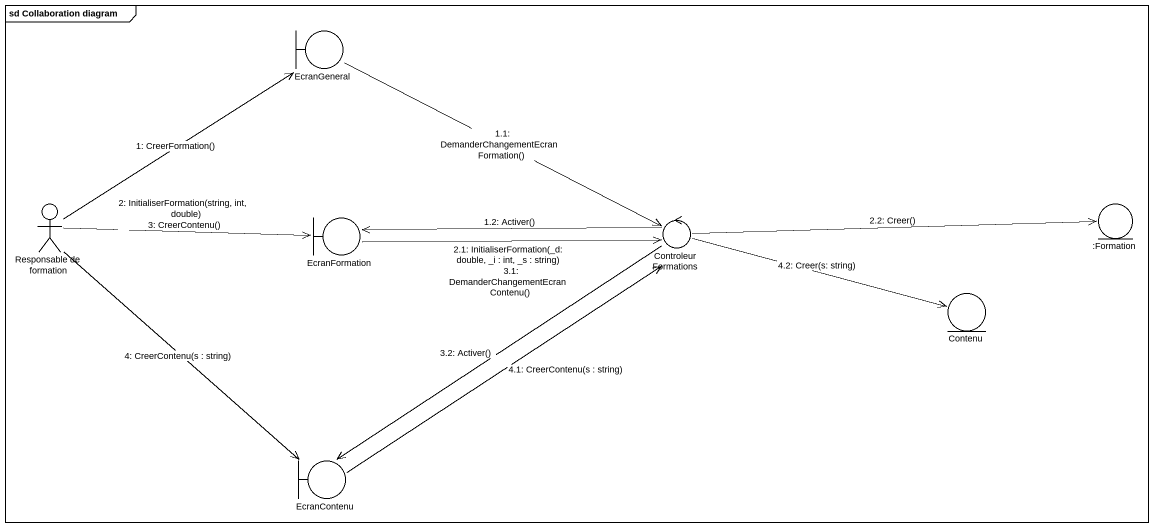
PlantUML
@startuml
mainframe sd Collaboration diagram
boundary EcranGeneral
actor "Responsable de formation" as Responsable_de_formation
boundary EcranFormation
control ControleurFormations
entity ":Formation" as Formation
entity Contenu
boundary EcranContenu
Responsable_de_formation -up-> EcranGeneral : 1: CreerFormation()
EcranGeneral -right-> ControleurFormations : 1.1: DemanderChangementEcranFormation()
ControleurFormations -left-> EcranFormation : 1.2: Activer()
Responsable_de_formation -right-> EcranFormation : 2: InitialiserFormation(string, int, double)\n3: CreerContenu()
EcranFormation -right-> ControleurFormations : 2.1: InitialiserFormation(_d: double, _i : int, _s : string)\n3.1: DemanderChangementEcranContenu()
ControleurFormations -right-> Formation : 2.2: Creer()
ControleurFormations --> EcranContenu : 3.2: Activer()
Responsable_de_formation --> EcranContenu : 4: CreerContenu(s : string)
EcranContenu -up-> ControleurFormations : 4.1: CreerContenu(s : string)
ControleurFormations -right-> Contenu : 4.2: Creer(s: string)
@enduml
